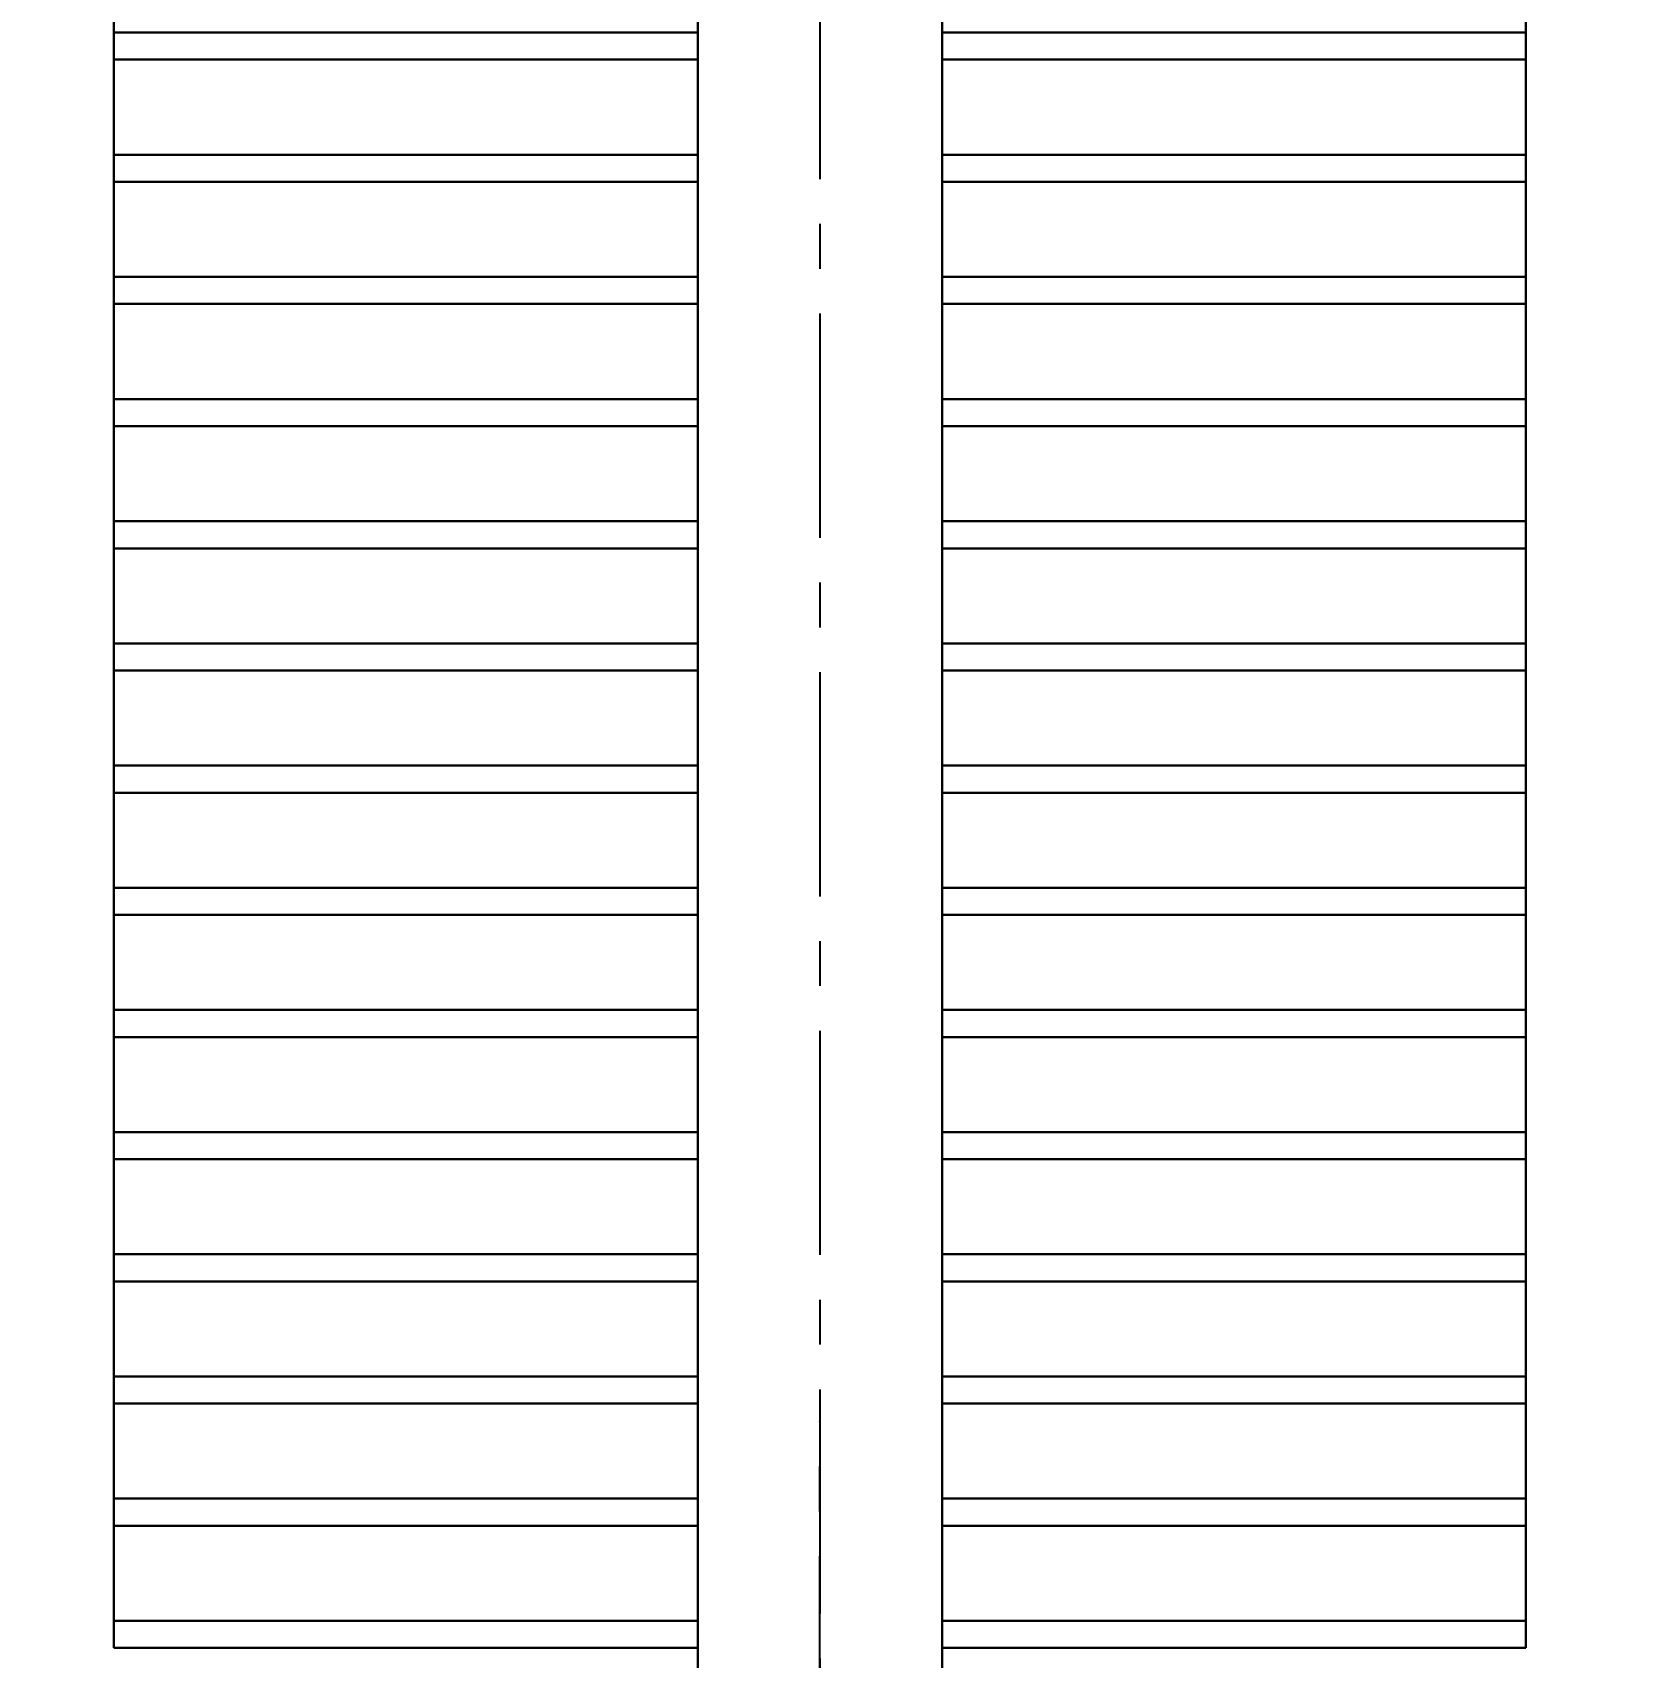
# Model space of a CAD drawing. Header units: millimetres. Extents: x 183355 to 194386, y -190559 to -183233.
# Drawn here: x 185562 to 186156, y -187423 to -186825 of the extents above; entities that cross this region are included whole.
import ezdxf

# ---------------------------------------------------------------- set-up
doc = ezdxf.new("R2010")
doc.units = ezdxf.units.MM
doc.header["$LTSCALE"] = 13
doc.linetypes.add('CENTERX2', pattern=[101.6, 63.5, -12.7, 12.7, -12.7])
doc.layers.add('1', color=4, linetype='Continuous')
doc.layers.add('2细实线', color=3, linetype='Continuous', lineweight=20)
doc.layers.add('标注、文本', color=3, linetype='Continuous', lineweight=25)
doc.styles.get("Standard").update_dxf_attribs({"font": 'gbenor.shx', "bigfont": 'gbcbig.shx'})
doc.dimstyles.new('英寸 1-10', dxfattribs={"dimscale": 14, "dimtxt": 3.5, "dimasz": 2, "dimexe": 1.5, "dimexo": 0.5, "dimgap": 0.5, "dimtad": 1, "dimtoh": 1, "dimdec": 1, "dimdsep": 46, "dimtxsty": 'Standard', "dimcen": 2.5, "dimclrd": 3, "dimclre": 3, "dimclrt": 3, "dimadec": 0, "dimazin": 2, "dimtfac": 1, "dimtdec": 1, "dimtmove": 0, "dimatfit": 2, "dimfxl": 1, "dimarcsym": 0})

# ---------------------------------------------------------------- blocks, each defined once
blk = doc.blocks.new('*D118')
at = {"layer": '2细实线', "color": 3, "linetype": 'ByBlock', "lineweight": -2}
for p, q in [((184513.58, -187693.82), (184513.58, -186361.64)), ((187190.85, -187693.82), (187190.85, -186361.64)), ((184555.58, -186382.64), (187148.85, -186382.64))]:
    blk.add_line(p, q, dxfattribs=at)
at = {"layer": '2细实线', "color": 3, "linetype": 'ByBlock'}
for points in [[(184555.58, -186375.64), (184555.58, -186389.64), (184513.58, -186382.64)], [(187148.85, -186375.64), (187148.85, -186389.64), (187190.85, -186382.64)]]:
    blk.add_solid(points, dxfattribs=at)
at = {"layer": 'Defpoints', "color": 0, "linetype": 'ByBlock'}
for p in [(187190.85, -186382.64), (184513.58, -187700.82), (187190.85, -187700.82)]:
    blk.add_point(p, dxfattribs=at)
at = {"layer": '2细实线', "color": 3, "linetype": 'ByBlock', "insert": (185852.22, -186337.36), "char_height": 73.5, "attachment_point": 5}
blk.add_mtext('2677.3 [105.4]', dxfattribs=at)

msp = doc.modelspace()

# ---------------------------------------------------------------- linework, layer by layer
at = {"layer": '1', "color": 1, "linetype": 'CENTERX2', "lineweight": -3, "ltscale": 0.1}
for p, q in [((185852.215, -186532.132), (185852.215, -187523.525)), ((185852.215, -186532.132), (185852.215, -187523.525)), ((185852.215, -186532.132), (185852.215, -187523.525)), ((185852.215, -186532.132), (185852.215, -187523.525)), ((185852.215, -188525.231), (185852.215, -187336.402))]:
    msp.add_line(p, q, dxfattribs=at)
at = {"layer": '1', "ltscale": 5}
for p, q in [((185807.215, -187489.817), (185807.215, -186574.817)), ((185807.215, -187489.817), (185807.215, -186574.817)), ((185897.215, -187489.817), (185897.215, -186574.817)), ((185897.215, -187489.817), (185897.215, -186574.817)), ((185592.215, -187419.817), (185592.215, -186599.817)), ((185592.215, -187419.817), (185592.215, -186599.817)), ((186112.215, -187419.817), (186112.215, -186599.817)), ((186112.215, -187419.817), (186112.215, -186599.817)), ((185807.215, -186824.817), (185592.215, -186824.817)), ((185807.215, -186824.817), (185592.215, -186824.817)), ((185807.215, -186824.817), (185592.215, -186824.817)), ((185807.215, -186824.817), (185592.215, -186824.817)), ((185592.215, -186824.817), (185807.215, -186824.817)), ((185592.215, -186824.817), (185807.215, -186824.817)), ((185807.215, -186824.817), (185592.215, -186824.817)), ((185807.215, -186824.817), (185592.215, -186824.817)), ((185807.215, -186824.817), (185592.215, -186824.817)), ((185807.215, -186824.817), (185592.215, -186824.817)), ((185592.215, -186824.817), (185807.215, -186824.817)), ((185592.215, -186824.817), (185807.215, -186824.817)), ((186112.215, -186824.817), (185897.215, -186824.817)), ((186112.215, -186824.817), (185897.215, -186824.817)), ((186112.215, -186824.817), (185897.215, -186824.817)), ((186112.215, -186824.817), (185897.215, -186824.817)), ((186112.215, -186824.817), (185897.215, -186824.817)), ((186112.215, -186824.817), (185897.215, -186824.817)), ((186112.215, -186824.817), (185897.215, -186824.817)), ((186112.215, -186824.817), (185897.215, -186824.817)), ((185807.215, -186834.817), (185592.215, -186834.817)), ((185807.215, -186834.817), (185592.215, -186834.817)), ((185807.215, -186834.817), (185592.215, -186834.817)), ((185807.215, -186834.817), (185592.215, -186834.817)), ((185592.215, -186834.817), (185807.215, -186834.817)), ((185807.215, -186834.817), (185592.215, -186834.817)), ((185807.215, -186834.817), (185592.215, -186834.817)), ((185807.215, -186834.817), (185592.215, -186834.817)), ((185807.215, -186834.817), (185592.215, -186834.817)), ((185592.215, -186834.817), (185807.215, -186834.817)), ((185807.215, -186834.817), (185592.215, -186834.817)), ((185807.215, -186834.817), (185592.215, -186834.817)), ((185807.215, -186834.817), (185592.215, -186834.817)), ((185807.215, -186834.817), (185592.215, -186834.817)), ((185592.215, -186834.817), (185807.215, -186834.817)), ((185807.215, -186834.817), (185592.215, -186834.817)), ((185807.215, -186834.817), (185592.215, -186834.817)), ((185807.215, -186834.817), (185592.215, -186834.817)), ((185807.215, -186834.817), (185592.215, -186834.817)), ((185592.215, -186834.817), (185807.215, -186834.817)), ((186112.215, -186834.817), (185897.215, -186834.817)), ((186112.215, -186834.817), (185897.215, -186834.817)), ((186112.215, -186834.817), (185897.215, -186834.817)), ((186112.215, -186834.817), (185897.215, -186834.817)), ((186112.215, -186834.817), (185897.215, -186834.817)), ((186112.215, -186834.817), (185897.215, -186834.817)), ((186112.215, -186834.817), (185897.215, -186834.817)), ((186112.215, -186834.817), (185897.215, -186834.817)), ((186112.215, -186834.817), (185897.215, -186834.817)), ((186112.215, -186834.817), (185897.215, -186834.817)), ((186112.215, -186834.817), (185897.215, -186834.817)), ((186112.215, -186834.817), (185897.215, -186834.817)), ((185807.215, -186869.817), (185592.215, -186869.817)), ((185807.215, -186869.817), (185592.215, -186869.817)), ((185807.215, -186869.817), (185592.215, -186869.817)), ((185807.215, -186869.817), (185592.215, -186869.817)), ((185592.215, -186869.817), (185807.215, -186869.817)), ((185592.215, -186869.817), (185807.215, -186869.817)), ((185807.215, -186869.817), (185592.215, -186869.817)), ((185807.215, -186869.817), (185592.215, -186869.817)), ((185807.215, -186869.817), (185592.215, -186869.817)), ((185807.215, -186869.817), (185592.215, -186869.817)), ((185592.215, -186869.817), (185807.215, -186869.817)), ((185592.215, -186869.817), (185807.215, -186869.817)), ((185807.215, -186869.817), (185592.215, -186869.817)), ((185807.215, -186869.817), (185592.215, -186869.817)), ((185807.215, -186869.817), (185592.215, -186869.817)), ((185807.215, -186869.817), (185592.215, -186869.817)), ((185592.215, -186869.817), (185807.215, -186869.817)), ((185592.215, -186869.817), (185807.215, -186869.817)), ((185807.215, -186869.817), (185592.215, -186869.817)), ((185807.215, -186869.817), (185592.215, -186869.817)), ((185807.215, -186869.817), (185592.215, -186869.817)), ((185807.215, -186869.817), (185592.215, -186869.817)), ((185592.215, -186869.817), (185807.215, -186869.817)), ((185592.215, -186869.817), (185807.215, -186869.817)), ((186112.215, -186869.817), (185897.215, -186869.817)), ((186112.215, -186869.817), (185897.215, -186869.817)), ((186112.215, -186869.817), (185897.215, -186869.817)), ((186112.215, -186869.817), (185897.215, -186869.817)), ((186112.215, -186869.817), (185897.215, -186869.817)), ((186112.215, -186869.817), (185897.215, -186869.817)), ((186112.215, -186869.817), (185897.215, -186869.817)), ((186112.215, -186869.817), (185897.215, -186869.817)), ((186112.215, -186869.817), (185897.215, -186869.817)), ((186112.215, -186869.817), (185897.215, -186869.817)), ((186112.215, -186869.817), (185897.215, -186869.817)), ((186112.215, -186869.817), (185897.215, -186869.817)), ((186112.215, -186869.817), (185897.215, -186869.817)), ((186112.215, -186869.817), (185897.215, -186869.817)), ((186112.215, -186869.817), (185897.215, -186869.817)), ((186112.215, -186869.817), (185897.215, -186869.817)), ((185807.215, -186879.817), (185592.215, -186879.817)), ((185807.215, -186879.817), (185592.215, -186879.817)), ((185807.215, -186879.817), (185592.215, -186879.817)), ((185807.215, -186879.817), (185592.215, -186879.817)), ((185592.215, -186879.817), (185807.215, -186879.817)), ((185807.215, -186879.817), (185592.215, -186879.817)), ((185807.215, -186879.817), (185592.215, -186879.817)), ((185807.215, -186879.817), (185592.215, -186879.817)), ((185807.215, -186879.817), (185592.215, -186879.817)), ((185592.215, -186879.817), (185807.215, -186879.817)), ((185807.215, -186879.817), (185592.215, -186879.817)), ((185807.215, -186879.817), (185592.215, -186879.817)), ((185807.215, -186879.817), (185592.215, -186879.817)), ((185807.215, -186879.817), (185592.215, -186879.817)), ((185592.215, -186879.817), (185807.215, -186879.817)), ((185807.215, -186879.817), (185592.215, -186879.817)), ((185807.215, -186879.817), (185592.215, -186879.817)), ((185807.215, -186879.817), (185592.215, -186879.817)), ((185807.215, -186879.817), (185592.215, -186879.817)), ((185592.215, -186879.817), (185807.215, -186879.817)), ((186112.215, -186879.817), (185897.215, -186879.817)), ((186112.215, -186879.817), (185897.215, -186879.817)), ((186112.215, -186879.817), (185897.215, -186879.817)), ((186112.215, -186879.817), (185897.215, -186879.817)), ((186112.215, -186879.817), (185897.215, -186879.817)), ((186112.215, -186879.817), (185897.215, -186879.817)), ((186112.215, -186879.817), (185897.215, -186879.817)), ((186112.215, -186879.817), (185897.215, -186879.817)), ((186112.215, -186879.817), (185897.215, -186879.817)), ((186112.215, -186879.817), (185897.215, -186879.817)), ((186112.215, -186879.817), (185897.215, -186879.817)), ((186112.215, -186879.817), (185897.215, -186879.817)), ((185807.215, -186914.817), (185592.215, -186914.817)), ((185807.215, -186914.817), (185592.215, -186914.817)), ((185807.215, -186914.817), (185592.215, -186914.817)), ((185807.215, -186914.817), (185592.215, -186914.817)), ((185592.215, -186914.817), (185807.215, -186914.817)), ((185592.215, -186914.817), (185807.215, -186914.817)), ((185807.215, -186914.817), (185592.215, -186914.817)), ((185807.215, -186914.817), (185592.215, -186914.817)), ((185807.215, -186914.817), (185592.215, -186914.817)), ((185807.215, -186914.817), (185592.215, -186914.817)), ((185592.215, -186914.817), (185807.215, -186914.817)), ((185592.215, -186914.817), (185807.215, -186914.817)), ((185807.215, -186914.817), (185592.215, -186914.817)), ((185807.215, -186914.817), (185592.215, -186914.817)), ((185807.215, -186914.817), (185592.215, -186914.817)), ((185807.215, -186914.817), (185592.215, -186914.817)), ((185592.215, -186914.817), (185807.215, -186914.817)), ((185592.215, -186914.817), (185807.215, -186914.817)), ((185807.215, -186914.817), (185592.215, -186914.817)), ((185807.215, -186914.817), (185592.215, -186914.817)), ((185807.215, -186914.817), (185592.215, -186914.817)), ((185807.215, -186914.817), (185592.215, -186914.817)), ((185592.215, -186914.817), (185807.215, -186914.817)), ((185592.215, -186914.817), (185807.215, -186914.817)), ((186112.215, -186914.817), (185897.215, -186914.817)), ((186112.215, -186914.817), (185897.215, -186914.817)), ((186112.215, -186914.817), (185897.215, -186914.817)), ((186112.215, -186914.817), (185897.215, -186914.817)), ((186112.215, -186914.817), (185897.215, -186914.817)), ((186112.215, -186914.817), (185897.215, -186914.817)), ((186112.215, -186914.817), (185897.215, -186914.817)), ((186112.215, -186914.817), (185897.215, -186914.817)), ((186112.215, -186914.817), (185897.215, -186914.817)), ((186112.215, -186914.817), (185897.215, -186914.817)), ((186112.215, -186914.817), (185897.215, -186914.817)), ((186112.215, -186914.817), (185897.215, -186914.817)), ((186112.215, -186914.817), (185897.215, -186914.817)), ((186112.215, -186914.817), (185897.215, -186914.817)), ((186112.215, -186914.817), (185897.215, -186914.817)), ((186112.215, -186914.817), (185897.215, -186914.817)), ((185807.215, -186924.817), (185592.215, -186924.817)), ((185807.215, -186924.817), (185592.215, -186924.817)), ((185807.215, -186924.817), (185592.215, -186924.817)), ((185807.215, -186924.817), (185592.215, -186924.817)), ((185592.215, -186924.817), (185807.215, -186924.817)), ((185807.215, -186924.817), (185592.215, -186924.817)), ((185807.215, -186924.817), (185592.215, -186924.817)), ((185807.215, -186924.817), (185592.215, -186924.817)), ((185807.215, -186924.817), (185592.215, -186924.817)), ((185592.215, -186924.817), (185807.215, -186924.817)), ((185807.215, -186924.817), (185592.215, -186924.817)), ((185807.215, -186924.817), (185592.215, -186924.817)), ((185807.215, -186924.817), (185592.215, -186924.817)), ((185807.215, -186924.817), (185592.215, -186924.817)), ((185592.215, -186924.817), (185807.215, -186924.817)), ((185807.215, -186924.817), (185592.215, -186924.817)), ((185807.215, -186924.817), (185592.215, -186924.817)), ((185807.215, -186924.817), (185592.215, -186924.817)), ((185807.215, -186924.817), (185592.215, -186924.817)), ((185592.215, -186924.817), (185807.215, -186924.817)), ((186112.215, -186924.817), (185897.215, -186924.817)), ((186112.215, -186924.817), (185897.215, -186924.817)), ((186112.215, -186924.817), (185897.215, -186924.817)), ((186112.215, -186924.817), (185897.215, -186924.817)), ((186112.215, -186924.817), (185897.215, -186924.817)), ((186112.215, -186924.817), (185897.215, -186924.817)), ((186112.215, -186924.817), (185897.215, -186924.817)), ((186112.215, -186924.817), (185897.215, -186924.817)), ((186112.215, -186924.817), (185897.215, -186924.817)), ((186112.215, -186924.817), (185897.215, -186924.817)), ((186112.215, -186924.817), (185897.215, -186924.817)), ((186112.215, -186924.817), (185897.215, -186924.817)), ((185807.215, -186959.817), (185592.215, -186959.817)), ((185807.215, -186959.817), (185592.215, -186959.817)), ((185807.215, -186959.817), (185592.215, -186959.817)), ((185807.215, -186959.817), (185592.215, -186959.817)), ((185592.215, -186959.817), (185807.215, -186959.817)), ((185592.215, -186959.817), (185807.215, -186959.817)), ((185807.215, -186959.817), (185592.215, -186959.817)), ((185807.215, -186959.817), (185592.215, -186959.817)), ((185807.215, -186959.817), (185592.215, -186959.817)), ((185807.215, -186959.817), (185592.215, -186959.817)), ((185592.215, -186959.817), (185807.215, -186959.817)), ((185592.215, -186959.817), (185807.215, -186959.817)), ((185807.215, -186959.817), (185592.215, -186959.817)), ((185807.215, -186959.817), (185592.215, -186959.817)), ((185807.215, -186959.817), (185592.215, -186959.817)), ((185807.215, -186959.817), (185592.215, -186959.817)), ((185592.215, -186959.817), (185807.215, -186959.817)), ((185592.215, -186959.817), (185807.215, -186959.817)), ((185807.215, -186959.817), (185592.215, -186959.817)), ((185807.215, -186959.817), (185592.215, -186959.817)), ((185807.215, -186959.817), (185592.215, -186959.817)), ((185807.215, -186959.817), (185592.215, -186959.817)), ((185592.215, -186959.817), (185807.215, -186959.817)), ((185592.215, -186959.817), (185807.215, -186959.817)), ((186112.215, -186959.817), (185897.215, -186959.817)), ((186112.215, -186959.817), (185897.215, -186959.817)), ((186112.215, -186959.817), (185897.215, -186959.817)), ((186112.215, -186959.817), (185897.215, -186959.817)), ((186112.215, -186959.817), (185897.215, -186959.817)), ((186112.215, -186959.817), (185897.215, -186959.817)), ((186112.215, -186959.817), (185897.215, -186959.817)), ((186112.215, -186959.817), (185897.215, -186959.817)), ((186112.215, -186959.817), (185897.215, -186959.817)), ((186112.215, -186959.817), (185897.215, -186959.817)), ((186112.215, -186959.817), (185897.215, -186959.817)), ((186112.215, -186959.817), (185897.215, -186959.817)), ((186112.215, -186959.817), (185897.215, -186959.817)), ((186112.215, -186959.817), (185897.215, -186959.817)), ((186112.215, -186959.817), (185897.215, -186959.817)), ((186112.215, -186959.817), (185897.215, -186959.817)), ((185807.215, -186969.817), (185592.215, -186969.817)), ((185807.215, -186969.817), (185592.215, -186969.817)), ((185807.215, -186969.817), (185592.215, -186969.817)), ((185807.215, -186969.817), (185592.215, -186969.817)), ((185592.215, -186969.817), (185807.215, -186969.817)), ((185807.215, -186969.817), (185592.215, -186969.817)), ((185807.215, -186969.817), (185592.215, -186969.817)), ((185807.215, -186969.817), (185592.215, -186969.817)), ((185807.215, -186969.817), (185592.215, -186969.817)), ((185592.215, -186969.817), (185807.215, -186969.817)), ((185807.215, -186969.817), (185592.215, -186969.817)), ((185807.215, -186969.817), (185592.215, -186969.817)), ((185807.215, -186969.817), (185592.215, -186969.817)), ((185807.215, -186969.817), (185592.215, -186969.817)), ((185592.215, -186969.817), (185807.215, -186969.817)), ((185807.215, -186969.817), (185592.215, -186969.817)), ((185807.215, -186969.817), (185592.215, -186969.817)), ((185807.215, -186969.817), (185592.215, -186969.817)), ((185807.215, -186969.817), (185592.215, -186969.817)), ((185592.215, -186969.817), (185807.215, -186969.817)), ((186112.215, -186969.817), (185897.215, -186969.817)), ((186112.215, -186969.817), (185897.215, -186969.817)), ((186112.215, -186969.817), (185897.215, -186969.817)), ((186112.215, -186969.817), (185897.215, -186969.817)), ((186112.215, -186969.817), (185897.215, -186969.817)), ((186112.215, -186969.817), (185897.215, -186969.817)), ((186112.215, -186969.817), (185897.215, -186969.817)), ((186112.215, -186969.817), (185897.215, -186969.817)), ((186112.215, -186969.817), (185897.215, -186969.817)), ((186112.215, -186969.817), (185897.215, -186969.817)), ((186112.215, -186969.817), (185897.215, -186969.817)), ((186112.215, -186969.817), (185897.215, -186969.817)), ((185807.215, -187004.817), (185592.215, -187004.817)), ((185807.215, -187004.817), (185592.215, -187004.817)), ((185807.215, -187004.817), (185592.215, -187004.817)), ((185807.215, -187004.817), (185592.215, -187004.817)), ((186112.215, -187004.817), (185897.215, -187004.817)), ((186112.215, -187004.817), (185897.215, -187004.817)), ((185807.215, -187014.817), (185592.215, -187014.817)), ((185807.215, -187014.817), (185592.215, -187014.817)), ((185807.215, -187014.817), (185592.215, -187014.817)), ((185807.215, -187014.817), (185592.215, -187014.817)), ((186112.215, -187014.817), (185897.215, -187014.817)), ((186112.215, -187014.817), (185897.215, -187014.817)), ((185807.215, -187049.817), (185592.215, -187049.817)), ((185807.215, -187049.817), (185592.215, -187049.817)), ((185807.215, -187049.817), (185592.215, -187049.817)), ((185807.215, -187049.817), (185592.215, -187049.817)), ((186112.215, -187049.817), (185897.215, -187049.817)), ((186112.215, -187049.817), (185897.215, -187049.817)), ((185807.215, -187059.817), (185592.215, -187059.817)), ((185807.215, -187059.817), (185592.215, -187059.817)), ((185807.215, -187059.817), (185592.215, -187059.817)), ((185807.215, -187059.817), (185592.215, -187059.817)), ((186112.215, -187059.817), (185897.215, -187059.817)), ((186112.215, -187059.817), (185897.215, -187059.817)), ((185807.215, -187094.817), (185592.215, -187094.817)), ((185807.215, -187094.817), (185592.215, -187094.817)), ((185807.215, -187094.817), (185592.215, -187094.817)), ((185807.215, -187094.817), (185592.215, -187094.817)), ((186112.215, -187094.817), (185897.215, -187094.817)), ((186112.215, -187094.817), (185897.215, -187094.817)), ((185807.215, -187104.817), (185592.215, -187104.817)), ((185807.215, -187104.817), (185592.215, -187104.817)), ((185807.215, -187104.817), (185592.215, -187104.817)), ((185807.215, -187104.817), (185592.215, -187104.817)), ((186112.215, -187104.817), (185897.215, -187104.817)), ((186112.215, -187104.817), (185897.215, -187104.817)), ((185807.215, -187139.817), (185592.215, -187139.817)), ((185807.215, -187139.817), (185592.215, -187139.817)), ((185807.215, -187139.817), (185592.215, -187139.817)), ((185807.215, -187139.817), (185592.215, -187139.817)), ((186112.215, -187139.817), (185897.215, -187139.817)), ((186112.215, -187139.817), (185897.215, -187139.817)), ((185807.215, -187149.817), (185592.215, -187149.817)), ((185807.215, -187149.817), (185592.215, -187149.817)), ((185807.215, -187149.817), (185592.215, -187149.817)), ((185807.215, -187149.817), (185592.215, -187149.817)), ((186112.215, -187149.817), (185897.215, -187149.817)), ((186112.215, -187149.817), (185897.215, -187149.817)), ((185807.215, -187184.817), (185592.215, -187184.817)), ((185807.215, -187184.817), (185592.215, -187184.817)), ((185807.215, -187184.817), (185592.215, -187184.817)), ((185807.215, -187184.817), (185592.215, -187184.817)), ((186112.215, -187184.817), (185897.215, -187184.817)), ((186112.215, -187184.817), (185897.215, -187184.817)), ((185807.215, -187194.817), (185592.215, -187194.817)), ((185807.215, -187194.817), (185592.215, -187194.817)), ((185807.215, -187194.817), (185592.215, -187194.817)), ((185807.215, -187194.817), (185592.215, -187194.817)), ((186112.215, -187194.817), (185897.215, -187194.817)), ((186112.215, -187194.817), (185897.215, -187194.817)), ((185807.215, -187229.817), (185592.215, -187229.817)), ((185807.215, -187229.817), (185592.215, -187229.817)), ((185807.215, -187229.817), (185592.215, -187229.817)), ((185807.215, -187229.817), (185592.215, -187229.817)), ((186112.215, -187229.817), (185897.215, -187229.817)), ((186112.215, -187229.817), (185897.215, -187229.817)), ((185807.215, -187239.817), (185592.215, -187239.817)), ((185807.215, -187239.817), (185592.215, -187239.817)), ((185807.215, -187239.817), (185592.215, -187239.817)), ((185807.215, -187239.817), (185592.215, -187239.817)), ((186112.215, -187239.817), (185897.215, -187239.817)), ((186112.215, -187239.817), (185897.215, -187239.817)), ((185807.215, -187274.817), (185592.215, -187274.817)), ((185807.215, -187274.817), (185592.215, -187274.817)), ((185807.215, -187274.817), (185592.215, -187274.817)), ((185807.215, -187274.817), (185592.215, -187274.817)), ((186112.215, -187274.817), (185897.215, -187274.817)), ((186112.215, -187274.817), (185897.215, -187274.817)), ((185807.215, -187284.817), (185592.215, -187284.817)), ((185807.215, -187284.817), (185592.215, -187284.817)), ((185807.215, -187284.817), (185592.215, -187284.817)), ((185807.215, -187284.817), (185592.215, -187284.817)), ((186112.215, -187284.817), (185897.215, -187284.817)), ((186112.215, -187284.817), (185897.215, -187284.817)), ((185807.215, -187319.817), (185592.215, -187319.817)), ((185807.215, -187319.817), (185592.215, -187319.817)), ((185807.215, -187319.817), (185592.215, -187319.817)), ((185807.215, -187319.817), (185592.215, -187319.817)), ((186112.215, -187319.817), (185897.215, -187319.817)), ((186112.215, -187319.817), (185897.215, -187319.817)), ((185807.215, -187329.817), (185592.215, -187329.817)), ((185807.215, -187329.817), (185592.215, -187329.817)), ((185807.215, -187329.817), (185592.215, -187329.817)), ((185807.215, -187329.817), (185592.215, -187329.817)), ((186112.215, -187329.817), (185897.215, -187329.817)), ((186112.215, -187329.817), (185897.215, -187329.817)), ((185807.215, -187364.817), (185592.215, -187364.817)), ((185807.215, -187364.817), (185592.215, -187364.817)), ((185807.215, -187364.817), (185592.215, -187364.817)), ((185807.215, -187364.817), (185592.215, -187364.817)), ((185897.215, -187364.817), (186112.215, -187364.817)), ((185897.215, -187364.817), (186112.215, -187364.817)), ((185897.215, -187364.817), (186112.215, -187364.817)), ((185897.215, -187364.817), (186112.215, -187364.817)), ((185807.215, -187374.817), (185592.215, -187374.817)), ((185807.215, -187374.817), (185592.215, -187374.817)), ((185807.215, -187374.817), (185592.215, -187374.817)), ((185807.215, -187374.817), (185592.215, -187374.817)), ((185807.215, -187374.817), (185592.215, -187374.817)), ((185807.215, -187374.817), (185592.215, -187374.817)), ((185897.215, -187374.817), (186112.215, -187374.817)), ((185897.215, -187374.817), (186112.215, -187374.817)), ((185897.215, -187374.817), (186112.215, -187374.817)), ((185897.215, -187374.817), (186112.215, -187374.817)), ((185897.215, -187374.817), (186112.215, -187374.817)), ((185897.215, -187374.817), (186112.215, -187374.817)), ((185807.215, -187409.817), (185592.215, -187409.817)), ((185807.215, -187409.817), (185592.215, -187409.817)), ((185807.215, -187409.817), (185592.215, -187409.817)), ((185807.215, -187409.817), (185592.215, -187409.817)), ((185897.215, -187409.817), (186112.215, -187409.817)), ((185897.215, -187409.817), (186112.215, -187409.817)), ((185897.215, -187409.817), (186112.215, -187409.817)), ((185897.215, -187409.817), (186112.215, -187409.817)), ((185807.215, -187419.817), (185592.215, -187419.817)), ((185807.215, -187419.817), (185592.215, -187419.817)), ((185807.215, -187419.817), (185592.215, -187419.817)), ((185807.215, -187419.817), (185592.215, -187419.817)), ((185807.215, -187419.817), (185592.215, -187419.817)), ((185807.215, -187419.817), (185592.215, -187419.817)), ((185897.215, -187419.817), (186112.215, -187419.817)), ((185897.215, -187419.817), (186112.215, -187419.817)), ((185897.215, -187419.817), (186112.215, -187419.817)), ((185897.215, -187419.817), (186112.215, -187419.817)), ((185897.215, -187419.817), (186112.215, -187419.817)), ((185897.215, -187419.817), (186112.215, -187419.817))]:
    msp.add_line(p, q, dxfattribs=at)
at = {"layer": '标注、文本', "color": 4, "lineweight": 30}
for p, q in [((185807.215, -187489.817), (185807.215, -186574.817)), ((185807.215, -187489.817), (185807.215, -186574.817)), ((185897.215, -187489.817), (185897.215, -186574.817)), ((185897.215, -187489.817), (185897.215, -186574.817)), ((185592.215, -187419.817), (185592.215, -186599.817)), ((185592.215, -187419.817), (185592.215, -186599.817)), ((186112.215, -187419.817), (186112.215, -186599.817)), ((186112.215, -187419.817), (186112.215, -186599.817)), ((185807.215, -186824.817), (185592.215, -186824.817)), ((185807.215, -186824.817), (185592.215, -186824.817)), ((185807.215, -186824.817), (185592.215, -186824.817)), ((185807.215, -186824.817), (185592.215, -186824.817)), ((185592.215, -186824.817), (185807.215, -186824.817)), ((185592.215, -186824.817), (185807.215, -186824.817)), ((185807.215, -186824.817), (185592.215, -186824.817)), ((185807.215, -186824.817), (185592.215, -186824.817)), ((185807.215, -186824.817), (185592.215, -186824.817)), ((185807.215, -186824.817), (185592.215, -186824.817)), ((185592.215, -186824.817), (185807.215, -186824.817)), ((185592.215, -186824.817), (185807.215, -186824.817)), ((186112.215, -186824.817), (185897.215, -186824.817)), ((186112.215, -186824.817), (185897.215, -186824.817)), ((186112.215, -186824.817), (185897.215, -186824.817)), ((186112.215, -186824.817), (185897.215, -186824.817)), ((186112.215, -186824.817), (185897.215, -186824.817)), ((186112.215, -186824.817), (185897.215, -186824.817)), ((186112.215, -186824.817), (185897.215, -186824.817)), ((186112.215, -186824.817), (185897.215, -186824.817)), ((185807.215, -186834.817), (185592.215, -186834.817)), ((185807.215, -186834.817), (185592.215, -186834.817)), ((185807.215, -186834.817), (185592.215, -186834.817)), ((185807.215, -186834.817), (185592.215, -186834.817)), ((185592.215, -186834.817), (185807.215, -186834.817)), ((185807.215, -186834.817), (185592.215, -186834.817)), ((185807.215, -186834.817), (185592.215, -186834.817)), ((185807.215, -186834.817), (185592.215, -186834.817)), ((185807.215, -186834.817), (185592.215, -186834.817)), ((185592.215, -186834.817), (185807.215, -186834.817)), ((185807.215, -186834.817), (185592.215, -186834.817)), ((185807.215, -186834.817), (185592.215, -186834.817)), ((185807.215, -186834.817), (185592.215, -186834.817)), ((185807.215, -186834.817), (185592.215, -186834.817)), ((185592.215, -186834.817), (185807.215, -186834.817)), ((185807.215, -186834.817), (185592.215, -186834.817)), ((185807.215, -186834.817), (185592.215, -186834.817)), ((185807.215, -186834.817), (185592.215, -186834.817)), ((185807.215, -186834.817), (185592.215, -186834.817)), ((185592.215, -186834.817), (185807.215, -186834.817)), ((186112.215, -186834.817), (185897.215, -186834.817)), ((186112.215, -186834.817), (185897.215, -186834.817)), ((186112.215, -186834.817), (185897.215, -186834.817)), ((186112.215, -186834.817), (185897.215, -186834.817)), ((186112.215, -186834.817), (185897.215, -186834.817)), ((186112.215, -186834.817), (185897.215, -186834.817)), ((186112.215, -186834.817), (185897.215, -186834.817)), ((186112.215, -186834.817), (185897.215, -186834.817)), ((186112.215, -186834.817), (185897.215, -186834.817)), ((186112.215, -186834.817), (185897.215, -186834.817)), ((186112.215, -186834.817), (185897.215, -186834.817)), ((186112.215, -186834.817), (185897.215, -186834.817)), ((185807.215, -186869.817), (185592.215, -186869.817)), ((185807.215, -186869.817), (185592.215, -186869.817)), ((185807.215, -186869.817), (185592.215, -186869.817)), ((185807.215, -186869.817), (185592.215, -186869.817)), ((185592.215, -186869.817), (185807.215, -186869.817)), ((185592.215, -186869.817), (185807.215, -186869.817)), ((185807.215, -186869.817), (185592.215, -186869.817)), ((185807.215, -186869.817), (185592.215, -186869.817)), ((185807.215, -186869.817), (185592.215, -186869.817)), ((185807.215, -186869.817), (185592.215, -186869.817)), ((185592.215, -186869.817), (185807.215, -186869.817)), ((185592.215, -186869.817), (185807.215, -186869.817)), ((185807.215, -186869.817), (185592.215, -186869.817)), ((185807.215, -186869.817), (185592.215, -186869.817)), ((185807.215, -186869.817), (185592.215, -186869.817)), ((185807.215, -186869.817), (185592.215, -186869.817)), ((185592.215, -186869.817), (185807.215, -186869.817)), ((185592.215, -186869.817), (185807.215, -186869.817)), ((185807.215, -186869.817), (185592.215, -186869.817)), ((185807.215, -186869.817), (185592.215, -186869.817)), ((185807.215, -186869.817), (185592.215, -186869.817)), ((185807.215, -186869.817), (185592.215, -186869.817)), ((185592.215, -186869.817), (185807.215, -186869.817)), ((185592.215, -186869.817), (185807.215, -186869.817)), ((186112.215, -186869.817), (185897.215, -186869.817)), ((186112.215, -186869.817), (185897.215, -186869.817)), ((186112.215, -186869.817), (185897.215, -186869.817)), ((186112.215, -186869.817), (185897.215, -186869.817)), ((186112.215, -186869.817), (185897.215, -186869.817)), ((186112.215, -186869.817), (185897.215, -186869.817)), ((186112.215, -186869.817), (185897.215, -186869.817)), ((186112.215, -186869.817), (185897.215, -186869.817)), ((186112.215, -186869.817), (185897.215, -186869.817)), ((186112.215, -186869.817), (185897.215, -186869.817)), ((186112.215, -186869.817), (185897.215, -186869.817)), ((186112.215, -186869.817), (185897.215, -186869.817)), ((186112.215, -186869.817), (185897.215, -186869.817)), ((186112.215, -186869.817), (185897.215, -186869.817)), ((186112.215, -186869.817), (185897.215, -186869.817)), ((186112.215, -186869.817), (185897.215, -186869.817)), ((185807.215, -186879.817), (185592.215, -186879.817)), ((185807.215, -186879.817), (185592.215, -186879.817)), ((185807.215, -186879.817), (185592.215, -186879.817)), ((185807.215, -186879.817), (185592.215, -186879.817)), ((185592.215, -186879.817), (185807.215, -186879.817)), ((185807.215, -186879.817), (185592.215, -186879.817)), ((185807.215, -186879.817), (185592.215, -186879.817)), ((185807.215, -186879.817), (185592.215, -186879.817)), ((185807.215, -186879.817), (185592.215, -186879.817)), ((185592.215, -186879.817), (185807.215, -186879.817)), ((185807.215, -186879.817), (185592.215, -186879.817)), ((185807.215, -186879.817), (185592.215, -186879.817)), ((185807.215, -186879.817), (185592.215, -186879.817)), ((185807.215, -186879.817), (185592.215, -186879.817)), ((185592.215, -186879.817), (185807.215, -186879.817)), ((185807.215, -186879.817), (185592.215, -186879.817)), ((185807.215, -186879.817), (185592.215, -186879.817)), ((185807.215, -186879.817), (185592.215, -186879.817)), ((185807.215, -186879.817), (185592.215, -186879.817)), ((185592.215, -186879.817), (185807.215, -186879.817)), ((186112.215, -186879.817), (185897.215, -186879.817)), ((186112.215, -186879.817), (185897.215, -186879.817)), ((186112.215, -186879.817), (185897.215, -186879.817)), ((186112.215, -186879.817), (185897.215, -186879.817)), ((186112.215, -186879.817), (185897.215, -186879.817)), ((186112.215, -186879.817), (185897.215, -186879.817)), ((186112.215, -186879.817), (185897.215, -186879.817)), ((186112.215, -186879.817), (185897.215, -186879.817)), ((186112.215, -186879.817), (185897.215, -186879.817)), ((186112.215, -186879.817), (185897.215, -186879.817)), ((186112.215, -186879.817), (185897.215, -186879.817)), ((186112.215, -186879.817), (185897.215, -186879.817)), ((185807.215, -186914.817), (185592.215, -186914.817)), ((185807.215, -186914.817), (185592.215, -186914.817)), ((185807.215, -186914.817), (185592.215, -186914.817)), ((185807.215, -186914.817), (185592.215, -186914.817)), ((185592.215, -186914.817), (185807.215, -186914.817)), ((185592.215, -186914.817), (185807.215, -186914.817)), ((185807.215, -186914.817), (185592.215, -186914.817)), ((185807.215, -186914.817), (185592.215, -186914.817)), ((185807.215, -186914.817), (185592.215, -186914.817)), ((185807.215, -186914.817), (185592.215, -186914.817)), ((185592.215, -186914.817), (185807.215, -186914.817)), ((185592.215, -186914.817), (185807.215, -186914.817)), ((185807.215, -186914.817), (185592.215, -186914.817)), ((185807.215, -186914.817), (185592.215, -186914.817)), ((185807.215, -186914.817), (185592.215, -186914.817)), ((185807.215, -186914.817), (185592.215, -186914.817)), ((185592.215, -186914.817), (185807.215, -186914.817)), ((185592.215, -186914.817), (185807.215, -186914.817)), ((185807.215, -186914.817), (185592.215, -186914.817)), ((185807.215, -186914.817), (185592.215, -186914.817)), ((185807.215, -186914.817), (185592.215, -186914.817)), ((185807.215, -186914.817), (185592.215, -186914.817)), ((185592.215, -186914.817), (185807.215, -186914.817)), ((185592.215, -186914.817), (185807.215, -186914.817)), ((186112.215, -186914.817), (185897.215, -186914.817)), ((186112.215, -186914.817), (185897.215, -186914.817)), ((186112.215, -186914.817), (185897.215, -186914.817)), ((186112.215, -186914.817), (185897.215, -186914.817)), ((186112.215, -186914.817), (185897.215, -186914.817)), ((186112.215, -186914.817), (185897.215, -186914.817)), ((186112.215, -186914.817), (185897.215, -186914.817)), ((186112.215, -186914.817), (185897.215, -186914.817)), ((186112.215, -186914.817), (185897.215, -186914.817)), ((186112.215, -186914.817), (185897.215, -186914.817)), ((186112.215, -186914.817), (185897.215, -186914.817)), ((186112.215, -186914.817), (185897.215, -186914.817)), ((186112.215, -186914.817), (185897.215, -186914.817)), ((186112.215, -186914.817), (185897.215, -186914.817)), ((186112.215, -186914.817), (185897.215, -186914.817)), ((186112.215, -186914.817), (185897.215, -186914.817)), ((185807.215, -186924.817), (185592.215, -186924.817)), ((185807.215, -186924.817), (185592.215, -186924.817)), ((185807.215, -186924.817), (185592.215, -186924.817)), ((185807.215, -186924.817), (185592.215, -186924.817)), ((185592.215, -186924.817), (185807.215, -186924.817)), ((185807.215, -186924.817), (185592.215, -186924.817)), ((185807.215, -186924.817), (185592.215, -186924.817)), ((185807.215, -186924.817), (185592.215, -186924.817)), ((185807.215, -186924.817), (185592.215, -186924.817)), ((185592.215, -186924.817), (185807.215, -186924.817)), ((185807.215, -186924.817), (185592.215, -186924.817)), ((185807.215, -186924.817), (185592.215, -186924.817)), ((185807.215, -186924.817), (185592.215, -186924.817)), ((185807.215, -186924.817), (185592.215, -186924.817)), ((185592.215, -186924.817), (185807.215, -186924.817)), ((185807.215, -186924.817), (185592.215, -186924.817)), ((185807.215, -186924.817), (185592.215, -186924.817)), ((185807.215, -186924.817), (185592.215, -186924.817)), ((185807.215, -186924.817), (185592.215, -186924.817)), ((185592.215, -186924.817), (185807.215, -186924.817)), ((186112.215, -186924.817), (185897.215, -186924.817)), ((186112.215, -186924.817), (185897.215, -186924.817)), ((186112.215, -186924.817), (185897.215, -186924.817)), ((186112.215, -186924.817), (185897.215, -186924.817)), ((186112.215, -186924.817), (185897.215, -186924.817)), ((186112.215, -186924.817), (185897.215, -186924.817)), ((186112.215, -186924.817), (185897.215, -186924.817)), ((186112.215, -186924.817), (185897.215, -186924.817)), ((186112.215, -186924.817), (185897.215, -186924.817)), ((186112.215, -186924.817), (185897.215, -186924.817)), ((186112.215, -186924.817), (185897.215, -186924.817)), ((186112.215, -186924.817), (185897.215, -186924.817)), ((185807.215, -186959.817), (185592.215, -186959.817)), ((185807.215, -186959.817), (185592.215, -186959.817)), ((185807.215, -186959.817), (185592.215, -186959.817)), ((185807.215, -186959.817), (185592.215, -186959.817)), ((185592.215, -186959.817), (185807.215, -186959.817)), ((185592.215, -186959.817), (185807.215, -186959.817)), ((185807.215, -186959.817), (185592.215, -186959.817)), ((185807.215, -186959.817), (185592.215, -186959.817)), ((185807.215, -186959.817), (185592.215, -186959.817)), ((185807.215, -186959.817), (185592.215, -186959.817)), ((185592.215, -186959.817), (185807.215, -186959.817)), ((185592.215, -186959.817), (185807.215, -186959.817)), ((185807.215, -186959.817), (185592.215, -186959.817)), ((185807.215, -186959.817), (185592.215, -186959.817)), ((185807.215, -186959.817), (185592.215, -186959.817)), ((185807.215, -186959.817), (185592.215, -186959.817)), ((185592.215, -186959.817), (185807.215, -186959.817)), ((185592.215, -186959.817), (185807.215, -186959.817)), ((185807.215, -186959.817), (185592.215, -186959.817)), ((185807.215, -186959.817), (185592.215, -186959.817)), ((185807.215, -186959.817), (185592.215, -186959.817)), ((185807.215, -186959.817), (185592.215, -186959.817)), ((185592.215, -186959.817), (185807.215, -186959.817)), ((185592.215, -186959.817), (185807.215, -186959.817)), ((186112.215, -186959.817), (185897.215, -186959.817)), ((186112.215, -186959.817), (185897.215, -186959.817)), ((186112.215, -186959.817), (185897.215, -186959.817)), ((186112.215, -186959.817), (185897.215, -186959.817)), ((186112.215, -186959.817), (185897.215, -186959.817)), ((186112.215, -186959.817), (185897.215, -186959.817)), ((186112.215, -186959.817), (185897.215, -186959.817)), ((186112.215, -186959.817), (185897.215, -186959.817)), ((186112.215, -186959.817), (185897.215, -186959.817)), ((186112.215, -186959.817), (185897.215, -186959.817)), ((186112.215, -186959.817), (185897.215, -186959.817)), ((186112.215, -186959.817), (185897.215, -186959.817)), ((186112.215, -186959.817), (185897.215, -186959.817)), ((186112.215, -186959.817), (185897.215, -186959.817)), ((186112.215, -186959.817), (185897.215, -186959.817)), ((186112.215, -186959.817), (185897.215, -186959.817)), ((185807.215, -186969.817), (185592.215, -186969.817)), ((185807.215, -186969.817), (185592.215, -186969.817)), ((185807.215, -186969.817), (185592.215, -186969.817)), ((185807.215, -186969.817), (185592.215, -186969.817)), ((185592.215, -186969.817), (185807.215, -186969.817)), ((185807.215, -186969.817), (185592.215, -186969.817)), ((185807.215, -186969.817), (185592.215, -186969.817)), ((185807.215, -186969.817), (185592.215, -186969.817)), ((185807.215, -186969.817), (185592.215, -186969.817)), ((185592.215, -186969.817), (185807.215, -186969.817)), ((185807.215, -186969.817), (185592.215, -186969.817)), ((185807.215, -186969.817), (185592.215, -186969.817)), ((185807.215, -186969.817), (185592.215, -186969.817)), ((185807.215, -186969.817), (185592.215, -186969.817)), ((185592.215, -186969.817), (185807.215, -186969.817)), ((185807.215, -186969.817), (185592.215, -186969.817)), ((185807.215, -186969.817), (185592.215, -186969.817)), ((185807.215, -186969.817), (185592.215, -186969.817)), ((185807.215, -186969.817), (185592.215, -186969.817)), ((185592.215, -186969.817), (185807.215, -186969.817)), ((186112.215, -186969.817), (185897.215, -186969.817)), ((186112.215, -186969.817), (185897.215, -186969.817)), ((186112.215, -186969.817), (185897.215, -186969.817)), ((186112.215, -186969.817), (185897.215, -186969.817)), ((186112.215, -186969.817), (185897.215, -186969.817)), ((186112.215, -186969.817), (185897.215, -186969.817)), ((186112.215, -186969.817), (185897.215, -186969.817)), ((186112.215, -186969.817), (185897.215, -186969.817)), ((186112.215, -186969.817), (185897.215, -186969.817)), ((186112.215, -186969.817), (185897.215, -186969.817)), ((186112.215, -186969.817), (185897.215, -186969.817)), ((186112.215, -186969.817), (185897.215, -186969.817)), ((185807.215, -187004.817), (185592.215, -187004.817)), ((185807.215, -187004.817), (185592.215, -187004.817)), ((185807.215, -187004.817), (185592.215, -187004.817)), ((185807.215, -187004.817), (185592.215, -187004.817)), ((186112.215, -187004.817), (185897.215, -187004.817)), ((186112.215, -187004.817), (185897.215, -187004.817)), ((185807.215, -187014.817), (185592.215, -187014.817)), ((185807.215, -187014.817), (185592.215, -187014.817)), ((185807.215, -187014.817), (185592.215, -187014.817)), ((185807.215, -187014.817), (185592.215, -187014.817)), ((186112.215, -187014.817), (185897.215, -187014.817)), ((186112.215, -187014.817), (185897.215, -187014.817)), ((185807.215, -187049.817), (185592.215, -187049.817)), ((185807.215, -187049.817), (185592.215, -187049.817)), ((185807.215, -187049.817), (185592.215, -187049.817)), ((185807.215, -187049.817), (185592.215, -187049.817)), ((186112.215, -187049.817), (185897.215, -187049.817)), ((186112.215, -187049.817), (185897.215, -187049.817)), ((185807.215, -187059.817), (185592.215, -187059.817)), ((185807.215, -187059.817), (185592.215, -187059.817)), ((185807.215, -187059.817), (185592.215, -187059.817)), ((185807.215, -187059.817), (185592.215, -187059.817)), ((186112.215, -187059.817), (185897.215, -187059.817)), ((186112.215, -187059.817), (185897.215, -187059.817)), ((185807.215, -187094.817), (185592.215, -187094.817)), ((185807.215, -187094.817), (185592.215, -187094.817)), ((185807.215, -187094.817), (185592.215, -187094.817)), ((185807.215, -187094.817), (185592.215, -187094.817)), ((186112.215, -187094.817), (185897.215, -187094.817)), ((186112.215, -187094.817), (185897.215, -187094.817)), ((185807.215, -187104.817), (185592.215, -187104.817)), ((185807.215, -187104.817), (185592.215, -187104.817)), ((185807.215, -187104.817), (185592.215, -187104.817)), ((185807.215, -187104.817), (185592.215, -187104.817)), ((186112.215, -187104.817), (185897.215, -187104.817)), ((186112.215, -187104.817), (185897.215, -187104.817)), ((185807.215, -187139.817), (185592.215, -187139.817)), ((185807.215, -187139.817), (185592.215, -187139.817)), ((185807.215, -187139.817), (185592.215, -187139.817)), ((185807.215, -187139.817), (185592.215, -187139.817)), ((186112.215, -187139.817), (185897.215, -187139.817)), ((186112.215, -187139.817), (185897.215, -187139.817)), ((185807.215, -187149.817), (185592.215, -187149.817)), ((185807.215, -187149.817), (185592.215, -187149.817)), ((185807.215, -187149.817), (185592.215, -187149.817)), ((185807.215, -187149.817), (185592.215, -187149.817)), ((186112.215, -187149.817), (185897.215, -187149.817)), ((186112.215, -187149.817), (185897.215, -187149.817)), ((185807.215, -187184.817), (185592.215, -187184.817)), ((185807.215, -187184.817), (185592.215, -187184.817)), ((185807.215, -187184.817), (185592.215, -187184.817)), ((185807.215, -187184.817), (185592.215, -187184.817)), ((186112.215, -187184.817), (185897.215, -187184.817)), ((186112.215, -187184.817), (185897.215, -187184.817)), ((185807.215, -187194.817), (185592.215, -187194.817)), ((185807.215, -187194.817), (185592.215, -187194.817)), ((185807.215, -187194.817), (185592.215, -187194.817)), ((185807.215, -187194.817), (185592.215, -187194.817)), ((186112.215, -187194.817), (185897.215, -187194.817)), ((186112.215, -187194.817), (185897.215, -187194.817)), ((185807.215, -187229.817), (185592.215, -187229.817)), ((185807.215, -187229.817), (185592.215, -187229.817)), ((185807.215, -187229.817), (185592.215, -187229.817)), ((185807.215, -187229.817), (185592.215, -187229.817)), ((186112.215, -187229.817), (185897.215, -187229.817)), ((186112.215, -187229.817), (185897.215, -187229.817)), ((185807.215, -187239.817), (185592.215, -187239.817)), ((185807.215, -187239.817), (185592.215, -187239.817)), ((185807.215, -187239.817), (185592.215, -187239.817)), ((185807.215, -187239.817), (185592.215, -187239.817)), ((186112.215, -187239.817), (185897.215, -187239.817)), ((186112.215, -187239.817), (185897.215, -187239.817)), ((185807.215, -187274.817), (185592.215, -187274.817)), ((185807.215, -187274.817), (185592.215, -187274.817)), ((185807.215, -187274.817), (185592.215, -187274.817)), ((185807.215, -187274.817), (185592.215, -187274.817)), ((186112.215, -187274.817), (185897.215, -187274.817)), ((186112.215, -187274.817), (185897.215, -187274.817)), ((185807.215, -187284.817), (185592.215, -187284.817)), ((185807.215, -187284.817), (185592.215, -187284.817)), ((185807.215, -187284.817), (185592.215, -187284.817)), ((185807.215, -187284.817), (185592.215, -187284.817)), ((186112.215, -187284.817), (185897.215, -187284.817)), ((186112.215, -187284.817), (185897.215, -187284.817)), ((185807.215, -187319.817), (185592.215, -187319.817)), ((185807.215, -187319.817), (185592.215, -187319.817)), ((185807.215, -187319.817), (185592.215, -187319.817)), ((185807.215, -187319.817), (185592.215, -187319.817)), ((186112.215, -187319.817), (185897.215, -187319.817)), ((186112.215, -187319.817), (185897.215, -187319.817)), ((185807.215, -187329.817), (185592.215, -187329.817)), ((185807.215, -187329.817), (185592.215, -187329.817)), ((185807.215, -187329.817), (185592.215, -187329.817)), ((185807.215, -187329.817), (185592.215, -187329.817)), ((186112.215, -187329.817), (185897.215, -187329.817)), ((186112.215, -187329.817), (185897.215, -187329.817)), ((185807.215, -187364.817), (185592.215, -187364.817)), ((185807.215, -187364.817), (185592.215, -187364.817)), ((185807.215, -187364.817), (185592.215, -187364.817)), ((185807.215, -187364.817), (185592.215, -187364.817)), ((185897.215, -187364.817), (186112.215, -187364.817)), ((185897.215, -187364.817), (186112.215, -187364.817)), ((185897.215, -187364.817), (186112.215, -187364.817)), ((185897.215, -187364.817), (186112.215, -187364.817)), ((185807.215, -187374.817), (185592.215, -187374.817)), ((185807.215, -187374.817), (185592.215, -187374.817)), ((185807.215, -187374.817), (185592.215, -187374.817)), ((185807.215, -187374.817), (185592.215, -187374.817)), ((185807.215, -187374.817), (185592.215, -187374.817)), ((185807.215, -187374.817), (185592.215, -187374.817)), ((185897.215, -187374.817), (186112.215, -187374.817)), ((185897.215, -187374.817), (186112.215, -187374.817)), ((185897.215, -187374.817), (186112.215, -187374.817)), ((185897.215, -187374.817), (186112.215, -187374.817)), ((185897.215, -187374.817), (186112.215, -187374.817)), ((185897.215, -187374.817), (186112.215, -187374.817)), ((185807.215, -187409.817), (185592.215, -187409.817)), ((185807.215, -187409.817), (185592.215, -187409.817)), ((185807.215, -187409.817), (185592.215, -187409.817)), ((185807.215, -187409.817), (185592.215, -187409.817)), ((185897.215, -187409.817), (186112.215, -187409.817)), ((185897.215, -187409.817), (186112.215, -187409.817)), ((185897.215, -187409.817), (186112.215, -187409.817)), ((185897.215, -187409.817), (186112.215, -187409.817)), ((185807.215, -187419.817), (185592.215, -187419.817)), ((185807.215, -187419.817), (185592.215, -187419.817)), ((185807.215, -187419.817), (185592.215, -187419.817)), ((185807.215, -187419.817), (185592.215, -187419.817)), ((185807.215, -187419.817), (185592.215, -187419.817)), ((185807.215, -187419.817), (185592.215, -187419.817)), ((185897.215, -187419.817), (186112.215, -187419.817)), ((185897.215, -187419.817), (186112.215, -187419.817)), ((185897.215, -187419.817), (186112.215, -187419.817)), ((185897.215, -187419.817), (186112.215, -187419.817)), ((185897.215, -187419.817), (186112.215, -187419.817)), ((185897.215, -187419.817), (186112.215, -187419.817))]:
    msp.add_line(p, q, dxfattribs=at)

# ---------------------------------------------------------------- dimensions: what is measured, and where the dimension line sits
at = {"layer": '2细实线', "linetype": 'ByBlock'}
dim = msp.add_linear_dim(base=(187190.853, -186382.639), p1=(184513.578, -187700.817), p2=(187190.853, -187700.817), dimstyle='英寸 1-10', override={"dimtxt": 5.25, "dimasz": 3}, dxfattribs=at)
dim.commit()
dim.dimension.update_dxf_attribs({"geometry": '*D118', "text_midpoint": (185852.215, -186337.358)})

doc.saveas('drawing.dxf')
